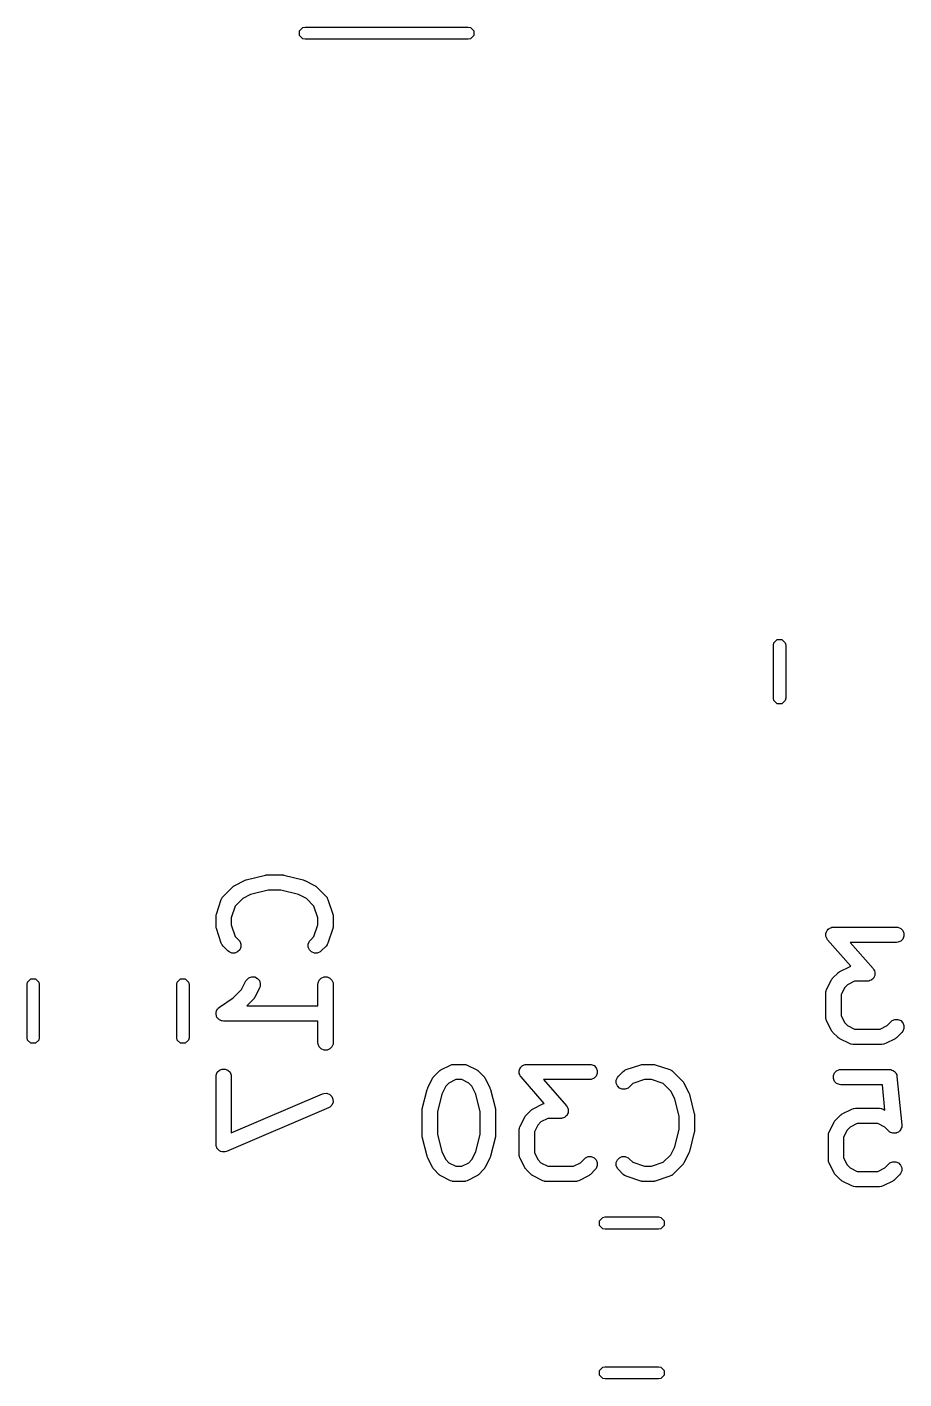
# Model space of a CAD drawing. Header units: inches. Extents: x 0.27 to 2.89, y 0.32 to 2.19.
# Drawn here: x 1.697 to 2.036, y 1.101 to 1.623 of the extents above; entities that cross this region are included whole.
import ezdxf

# ---------------------------------------------------------------- set-up
doc = ezdxf.new("R2010")
doc.units = ezdxf.units.IN
doc.header["$MEASUREMENT"] = 0
doc.layers.add('BLACK', color=250, linetype='CONTINUOUS')

msp = doc.modelspace()

# ---------------------------------------------------------------- linework, layer by layer
at = {"layer": 'BLACK', "linetype": 'CONTINUOUS'}
for p, q in [((1.80254, 1.62163), (1.80382, 1.62291)), ((1.80254, 1.61982), (1.80254, 1.62163)), ((1.80382, 1.61854), (1.80254, 1.61982)), ((1.80382, 1.62291), (1.80472, 1.62309)), ((1.80472, 1.62309), (1.86772, 1.62309)), ((1.86772, 1.62309), (1.86862, 1.62291)), ((1.86862, 1.62291), (1.8699, 1.62163)), ((1.8699, 1.61982), (1.86862, 1.61854)), ((1.8699, 1.62163), (1.8699, 1.61982)), ((1.80472, 1.61836), (1.80382, 1.61854)), ((1.86772, 1.61836), (1.80472, 1.61836)), ((1.86862, 1.61854), (1.86772, 1.61836)), ((1.9857, 1.38429), (1.98588, 1.38519)), ((1.98588, 1.38519), (1.98716, 1.38647)), ((1.98716, 1.38647), (1.98897, 1.38647)), ((1.98897, 1.38647), (1.99025, 1.38519)), ((1.99025, 1.38519), (1.99043, 1.38429)), ((1.9857, 1.36371), (1.9857, 1.38429)), ((1.99043, 1.38429), (1.99043, 1.36371)), ((1.98588, 1.36281), (1.9857, 1.36371)), ((1.99043, 1.36371), (1.99025, 1.36281)), ((1.98716, 1.36153), (1.98588, 1.36281)), ((1.98897, 1.36153), (1.98716, 1.36153)), ((1.99025, 1.36281), (1.98897, 1.36153)), ((1.77301, 1.28713), (1.77676, 1.29088)), ((1.77676, 1.29088), (1.77698, 1.29106)), ((1.77698, 1.29106), (1.77704, 1.29112)), ((1.77704, 1.29112), (1.77712, 1.29118)), ((1.77712, 1.29118), (1.7772, 1.29125)), ((1.7772, 1.29125), (1.77728, 1.29128)), ((1.77728, 1.29128), (1.77752, 1.29143)), ((1.77752, 1.29143), (1.78127, 1.29331)), ((1.78127, 1.29331), (1.78132, 1.29332)), ((1.78132, 1.29332), (1.78133, 1.29333)), ((1.78133, 1.29333), (1.78158, 1.29342)), ((1.78158, 1.29342), (1.78182, 1.29351)), ((1.78182, 1.29351), (1.78184, 1.29351)), ((1.78184, 1.29351), (1.78188, 1.29353)), ((1.78188, 1.29353), (1.78938, 1.2954)), ((1.78938, 1.2954), (1.78948, 1.29542)), ((1.78948, 1.29542), (1.78952, 1.29544)), ((1.78952, 1.29544), (1.78973, 1.29546)), ((1.78973, 1.29546), (1.78995, 1.29549)), ((1.78995, 1.29549), (1.78999, 1.29548)), ((1.78999, 1.29548), (1.79009, 1.29549)), ((1.79009, 1.29549), (1.79572, 1.29549)), ((1.79572, 1.29549), (1.79582, 1.29548)), ((1.79582, 1.29548), (1.79586, 1.29549)), ((1.79586, 1.29549), (1.79608, 1.29546)), ((1.79608, 1.29546), (1.79629, 1.29544)), ((1.79629, 1.29544), (1.79633, 1.29542)), ((1.79633, 1.29542), (1.79643, 1.2954)), ((1.79643, 1.2954), (1.80393, 1.29353)), ((1.80393, 1.29353), (1.80398, 1.29351)), ((1.80398, 1.29351), (1.804, 1.29351)), ((1.804, 1.29351), (1.80424, 1.29342)), ((1.80424, 1.29342), (1.80448, 1.29333)), ((1.80448, 1.29333), (1.8045, 1.29332)), ((1.8045, 1.29332), (1.80454, 1.29331)), ((1.80454, 1.29331), (1.80829, 1.29143)), ((1.80829, 1.29143), (1.80854, 1.29128)), ((1.80854, 1.29128), (1.80861, 1.29125)), ((1.80861, 1.29125), (1.80869, 1.29118)), ((1.80869, 1.29118), (1.80878, 1.29112)), ((1.80878, 1.29112), (1.80883, 1.29106)), ((1.80883, 1.29106), (1.80905, 1.29088)), ((1.80905, 1.29088), (1.8128, 1.28713)), ((1.77042, 1.28035), (1.77229, 1.28597)), ((1.77229, 1.28597), (1.77253, 1.2865)), ((1.77253, 1.2865), (1.7726, 1.28658)), ((1.7726, 1.28658), (1.77264, 1.28668)), ((1.77264, 1.28668), (1.77301, 1.28713)), ((1.78059, 1.28636), (1.77768, 1.28345)), ((1.78363, 1.28788), (1.78059, 1.28636)), ((1.79046, 1.28959), (1.78363, 1.28788)), ((1.79535, 1.28959), (1.79046, 1.28959)), ((1.80219, 1.28788), (1.79535, 1.28959)), ((1.80522, 1.28636), (1.80219, 1.28788)), ((1.80814, 1.28345), (1.80522, 1.28636)), ((1.8128, 1.28713), (1.81317, 1.28668)), ((1.81317, 1.28668), (1.81321, 1.28658)), ((1.81321, 1.28658), (1.81328, 1.2865)), ((1.81328, 1.2865), (1.81352, 1.28597)), ((1.81352, 1.28597), (1.81539, 1.28035)), ((1.77029, 1.27979), (1.77031, 1.27989)), ((1.77031, 1.27989), (1.77033, 1.27999)), ((1.77033, 1.27999), (1.77035, 1.28006)), ((1.77035, 1.28006), (1.77042, 1.28035)), ((1.77768, 1.28345), (1.77617, 1.27894)), ((1.80964, 1.27894), (1.80814, 1.28345)), ((1.81539, 1.28035), (1.81546, 1.28006)), ((1.81546, 1.28006), (1.81549, 1.27999)), ((1.81549, 1.27999), (1.8155, 1.27989)), ((1.8155, 1.27989), (1.81552, 1.27979)), ((1.77027, 1.27942), (1.7703, 1.27971)), ((1.77027, 1.27567), (1.77027, 1.27942)), ((1.7703, 1.27538), (1.77027, 1.27567)), ((1.7703, 1.27971), (1.77029, 1.27979)), ((1.77029, 1.2753), (1.7703, 1.27538)), ((1.77031, 1.2752), (1.77029, 1.2753)), ((1.77033, 1.27509), (1.77031, 1.2752)), ((1.77035, 1.27502), (1.77033, 1.27509)), ((1.77042, 1.27473), (1.77035, 1.27502)), ((1.77229, 1.26911), (1.77042, 1.27473)), ((1.77617, 1.27894), (1.77617, 1.27615)), ((1.77617, 1.27615), (1.77768, 1.27164)), ((1.80814, 1.27164), (1.80964, 1.27615)), ((1.80964, 1.27615), (1.80964, 1.27894)), ((1.81539, 1.27473), (1.81352, 1.26911)), ((1.81546, 1.27502), (1.81539, 1.27473)), ((1.81549, 1.27509), (1.81546, 1.27502)), ((1.8155, 1.2752), (1.81549, 1.27509)), ((1.81552, 1.2753), (1.8155, 1.2752)), ((1.81552, 1.27979), (1.81552, 1.27971)), ((1.81552, 1.27971), (1.81554, 1.27942)), ((1.81554, 1.27567), (1.81552, 1.27538)), ((1.81552, 1.27538), (1.81552, 1.2753)), ((1.81554, 1.27942), (1.81554, 1.27567)), ((2.00688, 1.27444), (2.00722, 1.27478)), ((2.00722, 1.27478), (2.00731, 1.27482)), ((2.00731, 1.27482), (2.00739, 1.27488)), ((2.00739, 1.27488), (2.00784, 1.27503)), ((2.00784, 1.27503), (2.00829, 1.27522)), ((2.00829, 1.27522), (2.00843, 1.27523)), ((2.00843, 1.27523), (2.00848, 1.27525)), ((2.00848, 1.27525), (2.00856, 1.27524)), ((2.00856, 1.27524), (2.00886, 1.27527)), ((2.00886, 1.27527), (2.03323, 1.27527)), ((2.03323, 1.27527), (2.03381, 1.27522)), ((2.03381, 1.27522), (2.03487, 1.27478)), ((2.03487, 1.27478), (2.03569, 1.27396)), ((1.77768, 1.27164), (1.77906, 1.27026)), ((1.77906, 1.27026), (1.77943, 1.26981)), ((1.77943, 1.26981), (1.77987, 1.26874)), ((1.80595, 1.26874), (1.80639, 1.26981)), ((1.80639, 1.26981), (1.80675, 1.27026)), ((1.80675, 1.27026), (1.80814, 1.27164)), ((2.00593, 1.27194), (2.00597, 1.27242)), ((2.00597, 1.27185), (2.00593, 1.27194)), ((2.00597, 1.2729), (2.006, 1.27299)), ((2.00597, 1.27242), (2.00597, 1.2729)), ((2.00597, 1.27175), (2.00597, 1.27185)), ((2.00615, 1.2713), (2.00597, 1.27175)), ((2.006, 1.27299), (2.00601, 1.27309)), ((2.00601, 1.27309), (2.00622, 1.27352)), ((2.0063, 1.27085), (2.00615, 1.2713)), ((2.00622, 1.27352), (2.00641, 1.27396)), ((2.00639, 1.27073), (2.0063, 1.27085)), ((2.00641, 1.27068), (2.00639, 1.27073)), ((2.00641, 1.27396), (2.00648, 1.27403)), ((2.00646, 1.27063), (2.00641, 1.27068)), ((2.00664, 1.27038), (2.00646, 1.27063)), ((2.00648, 1.27403), (2.00652, 1.27412)), ((2.00652, 1.27412), (2.00688, 1.27444)), ((2.01557, 1.26017), (2.00664, 1.27038)), ((2.03381, 1.26943), (2.03323, 1.26937)), ((2.03487, 1.26987), (2.03381, 1.26943)), ((2.03569, 1.27068), (2.03487, 1.26987)), ((2.03569, 1.27396), (2.03613, 1.2729)), ((2.03613, 1.27175), (2.03569, 1.27068)), ((2.03613, 1.2729), (2.03613, 1.27175)), ((1.77253, 1.26858), (1.77229, 1.26911)), ((1.7726, 1.2685), (1.77253, 1.26858)), ((1.77264, 1.2684), (1.7726, 1.2685)), ((1.77301, 1.26795), (1.77264, 1.2684)), ((1.77488, 1.26608), (1.77301, 1.26795)), ((1.77533, 1.26571), (1.77488, 1.26608)), ((1.77639, 1.26527), (1.77533, 1.26571)), ((1.77755, 1.26527), (1.77639, 1.26527)), ((1.77861, 1.26571), (1.77755, 1.26527)), ((1.77943, 1.26653), (1.77861, 1.26571)), ((1.77987, 1.26759), (1.77943, 1.26653)), ((1.77987, 1.26874), (1.77987, 1.26759)), ((1.80595, 1.26759), (1.80595, 1.26874)), ((1.80639, 1.26653), (1.80595, 1.26759)), ((1.8072, 1.26571), (1.80639, 1.26653)), ((1.80827, 1.26527), (1.8072, 1.26571)), ((1.80942, 1.26527), (1.80827, 1.26527)), ((1.81048, 1.26571), (1.80942, 1.26527)), ((1.81093, 1.26608), (1.81048, 1.26571)), ((1.8128, 1.26795), (1.81093, 1.26608)), ((1.81317, 1.2684), (1.8128, 1.26795)), ((1.81321, 1.2685), (1.81317, 1.2684)), ((1.81328, 1.26858), (1.81321, 1.2685)), ((1.81352, 1.26911), (1.81328, 1.26858)), ((2.03323, 1.26937), (2.01537, 1.26937)), ((2.01537, 1.26937), (2.02421, 1.25927)), ((2.01129, 1.25809), (2.01504, 1.25997)), ((2.01504, 1.25997), (2.01557, 1.26017)), ((2.02421, 1.25927), (2.02439, 1.25902)), ((2.02439, 1.25902), (2.02444, 1.25896)), ((2.02444, 1.25896), (2.02446, 1.25891)), ((1.69724, 1.25314), (1.69742, 1.25405)), ((1.69742, 1.25405), (1.6987, 1.25533)), ((1.6987, 1.25533), (1.70051, 1.25533)), ((1.70051, 1.25533), (1.70179, 1.25405)), ((1.70179, 1.25405), (1.70197, 1.25314)), ((1.75512, 1.25314), (1.7553, 1.25405)), ((1.7553, 1.25405), (1.75658, 1.25533)), ((1.75658, 1.25533), (1.75838, 1.25533)), ((1.75838, 1.25533), (1.75966, 1.25405)), ((1.75966, 1.25405), (1.75984, 1.25314)), ((1.78017, 1.25117), (1.78183, 1.25449)), ((1.78183, 1.25449), (1.78214, 1.25498)), ((1.78214, 1.25498), (1.78301, 1.25573)), ((1.78301, 1.25573), (1.7841, 1.2561)), ((1.7841, 1.2561), (1.78525, 1.25602)), ((1.78525, 1.25602), (1.78628, 1.2555)), ((1.78628, 1.2555), (1.78703, 1.25463)), ((1.78703, 1.25463), (1.7874, 1.25354)), ((1.80964, 1.25317), (1.8097, 1.25375)), ((1.8097, 1.25375), (1.81014, 1.25481)), ((1.81014, 1.25481), (1.81095, 1.25562)), ((1.81095, 1.25562), (1.81202, 1.25607)), ((1.81202, 1.25607), (1.81317, 1.25607)), ((1.81317, 1.25607), (1.81423, 1.25562)), ((1.81423, 1.25562), (1.81505, 1.25481)), ((1.81505, 1.25481), (1.81549, 1.25375)), ((1.81549, 1.25375), (1.81554, 1.25317)), ((2.00622, 1.25115), (2.0081, 1.25489)), ((2.0081, 1.25489), (2.00825, 1.25514)), ((2.00825, 1.25514), (2.00828, 1.25521)), ((2.00828, 1.25521), (2.00835, 1.2553)), ((2.00835, 1.2553), (2.0084, 1.25538)), ((2.0084, 1.25538), (2.00846, 1.25544)), ((2.00846, 1.25544), (2.00865, 1.25566)), ((2.00865, 1.25566), (2.01052, 1.25754)), ((2.01052, 1.25754), (2.01075, 1.25772)), ((2.01075, 1.25772), (2.0108, 1.25778)), ((2.0108, 1.25778), (2.01089, 1.25784)), ((2.01089, 1.25784), (2.01097, 1.2579)), ((2.01097, 1.2579), (2.01104, 1.25793)), ((2.01104, 1.25793), (2.01129, 1.25809)), ((2.01706, 1.25437), (2.01436, 1.25302)), ((2.02199, 1.25437), (2.01706, 1.25437)), ((2.02229, 1.2544), (2.02199, 1.25437)), ((2.02237, 1.2544), (2.02229, 1.2544)), ((2.02242, 1.25441), (2.02237, 1.2544)), ((2.02256, 1.25443), (2.02242, 1.25441)), ((2.023, 1.25461), (2.02256, 1.25443)), ((2.02346, 1.25477), (2.023, 1.25461)), ((2.02353, 1.25483), (2.02346, 1.25477)), ((2.02363, 1.25487), (2.02353, 1.25483)), ((2.02396, 1.25521), (2.02363, 1.25487)), ((2.02433, 1.25552), (2.02396, 1.25521)), ((2.02437, 1.25561), (2.02433, 1.25552)), ((2.02444, 1.25568), (2.02437, 1.25561)), ((2.02462, 1.25613), (2.02444, 1.25568)), ((2.02446, 1.25891), (2.02454, 1.2588)), ((2.02454, 1.2588), (2.0247, 1.25834)), ((2.02484, 1.25656), (2.02462, 1.25613)), ((2.0247, 1.25834), (2.02488, 1.2579)), ((2.02488, 1.25675), (2.02484, 1.25666)), ((2.02484, 1.25666), (2.02484, 1.25656)), ((2.02488, 1.2579), (2.02488, 1.2578)), ((2.02488, 1.2578), (2.02491, 1.25771)), ((2.02491, 1.25771), (2.02488, 1.25723)), ((2.02488, 1.25723), (2.02488, 1.25675)), ((1.69724, 1.23257), (1.69724, 1.25314)), ((1.70197, 1.25314), (1.70197, 1.23257)), ((1.75512, 1.23257), (1.75512, 1.25314)), ((1.75984, 1.25314), (1.75984, 1.23257)), ((1.77696, 1.24797), (1.78017, 1.25117)), ((1.78711, 1.25185), (1.78524, 1.2481)), ((1.78732, 1.25239), (1.78711, 1.25185)), ((1.7874, 1.25354), (1.78732, 1.25239)), ((1.80964, 1.24487), (1.80964, 1.25317)), ((1.81554, 1.25317), (1.81554, 1.23067)), ((2.00591, 1.24982), (2.00597, 1.2504)), ((2.00591, 1.24045), (2.00591, 1.24982)), ((2.00597, 1.2504), (2.00601, 1.2505)), ((2.00601, 1.2506), (2.00622, 1.25115)), ((2.00601, 1.2505), (2.00601, 1.2506)), ((2.01316, 1.25183), (2.01181, 1.24913)), ((2.01181, 1.24913), (2.01181, 1.24115)), ((2.01436, 1.25302), (2.01316, 1.25183)), ((1.77049, 1.24305), (1.77066, 1.24329)), ((1.77066, 1.24329), (1.77077, 1.24356)), ((1.77077, 1.24356), (1.77097, 1.24377)), ((1.77097, 1.24377), (1.77114, 1.24401)), ((1.77114, 1.24401), (1.77158, 1.24437)), ((1.77158, 1.24438), (1.77696, 1.24797)), ((1.77158, 1.24437), (1.77158, 1.24438)), ((1.77158, 1.24438), (1.77158, 1.24438)), ((1.77158, 1.24438), (1.77158, 1.24438)), ((1.78468, 1.24733), (1.78222, 1.24487)), ((1.78222, 1.24487), (1.80964, 1.24487)), ((1.78487, 1.24756), (1.78468, 1.24733)), ((1.78493, 1.24761), (1.78487, 1.24756)), ((1.78498, 1.2477), (1.78493, 1.24761)), ((1.78505, 1.24778), (1.78498, 1.2477)), ((1.78508, 1.24785), (1.78505, 1.24778)), ((1.78524, 1.2481), (1.78508, 1.24785)), ((1.77027, 1.24192), (1.77033, 1.24221)), ((1.77033, 1.24164), (1.77027, 1.24192)), ((1.77033, 1.2425), (1.77044, 1.24277)), ((1.77033, 1.24221), (1.77033, 1.2425)), ((1.77033, 1.24134), (1.77033, 1.24164)), ((1.77044, 1.24108), (1.77033, 1.24134)), ((1.77044, 1.24277), (1.77049, 1.24305)), ((1.77049, 1.24079), (1.77044, 1.24108)), ((1.77065, 1.24055), (1.77049, 1.24079)), ((1.77077, 1.24028), (1.77065, 1.24055)), ((1.77097, 1.24008), (1.77077, 1.24028)), ((1.77113, 1.23984), (1.77097, 1.24008)), ((1.77137, 1.23967), (1.77113, 1.23984)), ((1.77158, 1.23947), (1.77137, 1.23967)), ((1.77185, 1.23936), (1.77158, 1.23947)), ((1.77209, 1.23919), (1.77185, 1.23936)), ((1.77238, 1.23914), (1.77209, 1.23919)), ((1.77265, 1.23902), (1.77238, 1.23914)), ((1.77322, 1.23897), (1.77265, 1.23902)), ((1.80964, 1.23897), (1.77322, 1.23897)), ((1.77322, 1.23897), (1.77322, 1.23897)), ((1.77322, 1.23897), (1.77322, 1.23897)), ((1.77322, 1.23897), (1.77322, 1.23897)), ((1.80964, 1.23067), (1.80964, 1.23897)), ((2.00597, 1.23988), (2.00591, 1.24045)), ((2.00601, 1.23978), (2.00597, 1.23988)), ((2.00601, 1.23967), (2.00601, 1.23978)), ((2.00622, 1.23913), (2.00601, 1.23967)), ((2.0081, 1.23538), (2.00622, 1.23913)), ((2.01181, 1.24115), (2.01316, 1.23845)), ((2.01316, 1.23845), (2.01436, 1.23725)), ((2.02961, 1.23725), (2.03115, 1.23879)), ((2.03115, 1.23879), (2.03159, 1.23916)), ((2.03159, 1.23916), (2.03266, 1.2396)), ((2.03266, 1.2396), (2.03381, 1.2396)), ((2.03381, 1.2396), (2.03487, 1.23916)), ((2.03487, 1.23916), (2.03569, 1.23834)), ((2.03569, 1.23834), (2.03613, 1.23728)), ((2.00825, 1.23513), (2.0081, 1.23538)), ((2.00828, 1.23506), (2.00825, 1.23513)), ((2.00835, 1.23498), (2.00828, 1.23506)), ((2.0084, 1.23489), (2.00835, 1.23498)), ((2.00846, 1.23484), (2.0084, 1.23489)), ((2.00865, 1.23461), (2.00846, 1.23484)), ((2.01052, 1.23274), (2.00865, 1.23461)), ((2.01436, 1.23725), (2.01706, 1.2359)), ((2.01706, 1.2359), (2.02691, 1.2359)), ((2.02691, 1.2359), (2.02961, 1.23725)), ((2.03532, 1.23461), (2.03345, 1.23274)), ((2.03569, 1.23506), (2.03532, 1.23461)), ((2.03613, 1.23613), (2.03569, 1.23506)), ((2.03613, 1.23728), (2.03613, 1.23613)), ((1.69742, 1.23167), (1.69724, 1.23257)), ((1.6987, 1.23039), (1.69742, 1.23167)), ((1.70051, 1.23039), (1.6987, 1.23039)), ((1.70179, 1.23167), (1.70051, 1.23039)), ((1.70197, 1.23257), (1.70179, 1.23167)), ((1.7553, 1.23167), (1.75512, 1.23257)), ((1.75658, 1.23039), (1.7553, 1.23167)), ((1.75838, 1.23039), (1.75658, 1.23039)), ((1.75966, 1.23167), (1.75838, 1.23039)), ((1.75984, 1.23257), (1.75966, 1.23167)), ((1.8097, 1.2301), (1.80964, 1.23067)), ((1.81014, 1.22903), (1.8097, 1.2301)), ((1.81095, 1.22822), (1.81014, 1.22903)), ((1.81202, 1.22778), (1.81095, 1.22822)), ((1.81317, 1.22778), (1.81202, 1.22778)), ((1.81423, 1.22822), (1.81317, 1.22778)), ((1.81505, 1.22903), (1.81423, 1.22822)), ((1.81549, 1.2301), (1.81505, 1.22903)), ((1.81554, 1.23067), (1.81549, 1.2301)), ((2.01075, 1.23255), (2.01052, 1.23274)), ((2.0108, 1.23249), (2.01075, 1.23255)), ((2.01089, 1.23244), (2.0108, 1.23249)), ((2.01097, 1.23237), (2.01089, 1.23244)), ((2.01104, 1.23234), (2.01097, 1.23237)), ((2.01129, 1.23219), (2.01104, 1.23234)), ((2.01504, 1.23031), (2.01129, 1.23219)), ((2.01558, 1.2301), (2.01504, 1.23031)), ((2.01569, 1.2301), (2.01558, 1.2301)), ((2.01579, 1.23006), (2.01569, 1.2301)), ((2.01636, 1.23), (2.01579, 1.23006)), ((2.02761, 1.23), (2.01636, 1.23)), ((2.02819, 1.23006), (2.02761, 1.23)), ((2.02828, 1.2301), (2.02819, 1.23006)), ((2.02839, 1.2301), (2.02828, 1.2301)), ((2.02893, 1.23031), (2.02839, 1.2301)), ((2.03268, 1.23219), (2.02893, 1.23031)), ((2.03293, 1.23234), (2.03268, 1.23219)), ((2.033, 1.23237), (2.03293, 1.23234)), ((2.03308, 1.23244), (2.033, 1.23237)), ((2.03317, 1.23249), (2.03308, 1.23244)), ((2.03322, 1.23255), (2.03317, 1.23249)), ((2.03345, 1.23274), (2.03322, 1.23255)), ((1.77027, 1.21755), (1.77033, 1.21812)), ((1.77027, 1.1913), (1.77027, 1.21755)), ((1.77033, 1.21812), (1.77077, 1.21919)), ((1.77077, 1.21919), (1.77158, 1.22)), ((1.77158, 1.22), (1.77265, 1.22044)), ((1.77265, 1.22044), (1.7738, 1.22044)), ((1.7738, 1.22044), (1.77486, 1.22)), ((1.77486, 1.22), (1.77568, 1.21919)), ((1.77568, 1.21919), (1.77612, 1.21812)), ((1.77612, 1.21812), (1.77617, 1.21755)), ((1.77617, 1.21755), (1.77617, 1.19578)), ((1.85413, 1.21714), (1.85416, 1.21721)), ((1.85416, 1.21721), (1.85422, 1.21729)), ((1.85422, 1.21729), (1.85428, 1.21738)), ((1.85428, 1.21738), (1.85434, 1.21743)), ((1.85434, 1.21743), (1.85452, 1.21766)), ((1.85452, 1.21766), (1.8564, 1.21954)), ((1.8564, 1.21954), (1.85662, 1.21972)), ((1.85662, 1.21972), (1.85668, 1.21978)), ((1.85668, 1.21978), (1.85676, 1.21984)), ((1.85676, 1.21984), (1.85685, 1.2199)), ((1.85685, 1.2199), (1.85692, 1.21993)), ((1.85692, 1.21993), (1.85717, 1.22009)), ((1.85717, 1.22009), (1.86092, 1.22196)), ((1.86092, 1.22196), (1.86146, 1.22217)), ((1.86146, 1.22217), (1.86156, 1.22218)), ((1.86156, 1.22218), (1.86166, 1.22222)), ((1.86166, 1.22222), (1.86224, 1.22227)), ((1.86224, 1.22227), (1.86599, 1.22227)), ((1.86599, 1.22227), (1.86656, 1.22222)), ((1.86656, 1.22222), (1.86666, 1.22218)), ((1.86666, 1.22218), (1.86677, 1.22217)), ((1.86677, 1.22217), (1.86731, 1.22196)), ((1.86731, 1.22196), (1.87106, 1.22009)), ((1.87106, 1.22009), (1.8713, 1.21993)), ((1.8713, 1.21993), (1.87138, 1.2199)), ((1.87138, 1.2199), (1.87146, 1.21984)), ((1.87146, 1.21984), (1.87155, 1.21978)), ((1.87155, 1.21978), (1.8716, 1.21972)), ((1.8716, 1.21972), (1.87182, 1.21954)), ((1.87182, 1.21954), (1.8737, 1.21766)), ((1.8737, 1.21766), (1.87388, 1.21743)), ((1.87388, 1.21743), (1.87394, 1.21738)), ((1.87394, 1.21738), (1.874, 1.21729)), ((1.874, 1.21729), (1.87406, 1.21721)), ((1.87406, 1.21721), (1.87409, 1.21714)), ((1.88743, 1.21894), (1.88746, 1.21942)), ((1.88746, 1.21885), (1.88743, 1.21894)), ((1.88746, 1.2199), (1.8875, 1.21999)), ((1.88746, 1.21942), (1.88746, 1.2199)), ((1.88746, 1.21875), (1.88746, 1.21885)), ((1.88764, 1.2183), (1.88746, 1.21875)), ((1.8875, 1.21999), (1.88751, 1.22009)), ((1.88751, 1.22009), (1.88772, 1.22052)), ((1.8878, 1.21785), (1.88764, 1.2183)), ((1.88772, 1.22052), (1.8879, 1.22096)), ((1.88788, 1.21773), (1.8878, 1.21785)), ((1.8879, 1.21768), (1.88788, 1.21773)), ((1.8879, 1.22096), (1.88797, 1.22103)), ((1.88796, 1.21763), (1.8879, 1.21768)), ((1.88814, 1.21738), (1.88796, 1.21763)), ((1.88797, 1.22103), (1.88802, 1.22112)), ((1.88802, 1.22112), (1.88838, 1.22144)), ((1.89707, 1.20717), (1.88814, 1.21738)), ((1.88838, 1.22144), (1.88872, 1.22178)), ((1.88872, 1.22178), (1.88881, 1.22182)), ((1.88881, 1.22182), (1.88888, 1.22188)), ((1.88888, 1.22188), (1.88934, 1.22203)), ((1.88934, 1.22203), (1.88978, 1.22222)), ((1.88978, 1.22222), (1.88992, 1.22223)), ((1.88992, 1.22223), (1.88998, 1.22225)), ((1.88998, 1.22225), (1.89005, 1.22224)), ((1.89005, 1.22224), (1.89036, 1.22227)), ((1.89036, 1.22227), (1.91473, 1.22227)), ((1.91473, 1.22227), (1.91531, 1.22222)), ((1.91531, 1.22222), (1.91637, 1.22178)), ((1.91637, 1.22178), (1.91718, 1.22096)), ((1.91718, 1.21768), (1.91637, 1.21687)), ((1.91718, 1.22096), (1.91763, 1.2199)), ((1.91763, 1.21875), (1.91718, 1.21768)), ((1.91763, 1.2199), (1.91763, 1.21875)), ((1.92496, 1.21615), (1.9254, 1.21721)), ((1.9254, 1.21721), (1.92576, 1.21766)), ((1.92576, 1.21766), (1.92764, 1.21954)), ((1.92764, 1.21954), (1.92809, 1.2199)), ((1.92809, 1.2199), (1.92818, 1.21994)), ((1.92818, 1.21994), (1.92827, 1.22001)), ((1.92827, 1.22001), (1.92879, 1.22025)), ((1.92879, 1.22025), (1.93442, 1.22212)), ((1.93442, 1.22212), (1.9347, 1.22219)), ((1.9347, 1.22219), (1.93478, 1.22222)), ((1.93478, 1.22222), (1.93488, 1.22223)), ((1.93488, 1.22223), (1.93498, 1.22225)), ((1.93498, 1.22225), (1.93506, 1.22225)), ((1.93506, 1.22225), (1.93535, 1.22227)), ((1.93535, 1.22227), (1.9391, 1.22227)), ((1.9391, 1.22227), (1.93939, 1.22225)), ((1.93939, 1.22225), (1.93947, 1.22225)), ((1.93947, 1.22225), (1.93957, 1.22223)), ((1.93957, 1.22223), (1.93968, 1.22222)), ((1.93968, 1.22222), (1.93975, 1.22219)), ((1.93975, 1.22219), (1.94003, 1.22212)), ((1.94003, 1.22212), (1.94566, 1.22025)), ((1.94566, 1.22025), (1.94619, 1.22001)), ((1.94619, 1.22001), (1.94627, 1.21994)), ((1.94627, 1.21994), (1.94637, 1.2199)), ((1.94637, 1.2199), (1.94681, 1.21954)), ((1.94681, 1.21954), (1.95056, 1.21579)), ((2.00884, 1.2179), (2.00928, 1.21896)), ((2.00884, 1.21675), (2.00884, 1.2179)), ((2.00928, 1.21896), (2.0101, 1.21978)), ((2.0101, 1.21978), (2.01116, 1.22022)), ((2.01116, 1.22022), (2.01174, 1.22027)), ((2.01174, 1.22027), (2.03048, 1.22027)), ((2.03048, 1.22027), (2.0307, 1.22025)), ((2.0307, 1.22025), (2.03077, 1.22026)), ((2.03077, 1.22026), (2.03084, 1.22024)), ((2.03084, 1.22024), (2.03106, 1.22022)), ((2.03106, 1.22022), (2.03146, 1.22005)), ((2.03146, 1.22005), (2.03187, 1.21993)), ((2.03187, 1.21993), (2.03199, 1.21983)), ((2.03199, 1.21983), (2.03212, 1.21978)), ((2.03212, 1.21978), (2.03243, 1.21947)), ((2.03243, 1.21947), (2.03276, 1.2192)), ((2.03276, 1.2192), (2.03283, 1.21907)), ((2.03283, 1.21907), (2.03294, 1.21896)), ((2.03294, 1.21896), (2.0331, 1.21856)), ((2.0331, 1.21856), (2.03331, 1.21818)), ((2.03331, 1.21818), (2.03335, 1.21797)), ((2.03335, 1.21797), (2.03338, 1.2179)), ((2.03338, 1.2179), (2.03338, 1.21783)), ((2.03338, 1.21783), (2.03342, 1.21762)), ((2.03342, 1.21762), (2.0353, 1.19887)), ((1.85, 1.20504), (1.85187, 1.21254)), ((1.85187, 1.21254), (1.85189, 1.21258)), ((1.85189, 1.2126), (1.85198, 1.21284)), ((1.85189, 1.21258), (1.85189, 1.2126)), ((1.85198, 1.21284), (1.85207, 1.21308)), ((1.85207, 1.21308), (1.85208, 1.2131)), ((1.85208, 1.2131), (1.8521, 1.21314)), ((1.8521, 1.21314), (1.85397, 1.21689)), ((1.85397, 1.21689), (1.85413, 1.21714)), ((1.85904, 1.21382), (1.85752, 1.21079)), ((1.86024, 1.21502), (1.85904, 1.21382)), ((1.86293, 1.21637), (1.86024, 1.21502)), ((1.86529, 1.21637), (1.86293, 1.21637)), ((1.86799, 1.21502), (1.86529, 1.21637)), ((1.86918, 1.21382), (1.86799, 1.21502)), ((1.8707, 1.21079), (1.86918, 1.21382)), ((1.87409, 1.21714), (1.87425, 1.21689)), ((1.87425, 1.21689), (1.87613, 1.21314)), ((1.87613, 1.21314), (1.87614, 1.2131)), ((1.87614, 1.2131), (1.87615, 1.21308)), ((1.87615, 1.21308), (1.87624, 1.21284)), ((1.87624, 1.21284), (1.87633, 1.2126)), ((1.87633, 1.2126), (1.87633, 1.21258)), ((1.87633, 1.21258), (1.87635, 1.21254)), ((1.87635, 1.21254), (1.87822, 1.20504)), ((1.91473, 1.21637), (1.89686, 1.21637)), ((1.89686, 1.21637), (1.9057, 1.20627)), ((1.91531, 1.21643), (1.91473, 1.21637)), ((1.91637, 1.21687), (1.91531, 1.21643)), ((1.92496, 1.215), (1.92496, 1.21615)), ((1.9254, 1.21393), (1.92496, 1.215)), ((1.92621, 1.21312), (1.9254, 1.21393)), ((1.92728, 1.21268), (1.92621, 1.21312)), ((1.92843, 1.21268), (1.92728, 1.21268)), ((1.92949, 1.21312), (1.92843, 1.21268)), ((1.92994, 1.21348), (1.92949, 1.21312)), ((1.93132, 1.21487), (1.92994, 1.21348)), ((1.93583, 1.21637), (1.93132, 1.21487)), ((1.93862, 1.21637), (1.93583, 1.21637)), ((1.94313, 1.21487), (1.93862, 1.21637)), ((1.94605, 1.21195), (1.94313, 1.21487)), ((1.94756, 1.20892), (1.94605, 1.21195)), ((1.95056, 1.21579), (1.95075, 1.21556)), ((1.95075, 1.21556), (1.95081, 1.21551)), ((1.95081, 1.21551), (1.95086, 1.21542)), ((1.95086, 1.21542), (1.95093, 1.21534)), ((1.95093, 1.21534), (1.95096, 1.21527)), ((1.95096, 1.21527), (1.95112, 1.21502)), ((1.95112, 1.21502), (1.95299, 1.21127)), ((2.00928, 1.21568), (2.00884, 1.21675)), ((2.0101, 1.21487), (2.00928, 1.21568)), ((2.01116, 1.21443), (2.0101, 1.21487)), ((2.01174, 1.21437), (2.01116, 1.21443)), ((2.02781, 1.21437), (2.01174, 1.21437)), ((2.02879, 1.2046), (2.02781, 1.21437)), ((1.77617, 1.19578), (1.81143, 1.21089)), ((1.81143, 1.21089), (1.81198, 1.21106)), ((1.81198, 1.21106), (1.81313, 1.21108)), ((1.81313, 1.21108), (1.8142, 1.21065)), ((1.8142, 1.21065), (1.81503, 1.20985)), ((1.81503, 1.20985), (1.81548, 1.20879)), ((1.81549, 1.20763), (1.81507, 1.20656)), ((1.81548, 1.20879), (1.81549, 1.20763)), ((1.85752, 1.21079), (1.85581, 1.20396)), ((1.87241, 1.20396), (1.8707, 1.21079)), ((1.89279, 1.20509), (1.89654, 1.20697)), ((1.89654, 1.20697), (1.89707, 1.20717)), ((1.94927, 1.20209), (1.94756, 1.20892)), ((1.95299, 1.21127), (1.95301, 1.21123)), ((1.95301, 1.21123), (1.95302, 1.21121)), ((1.95302, 1.21121), (1.95311, 1.21097)), ((1.95311, 1.21097), (1.9532, 1.21073)), ((1.9532, 1.21073), (1.9532, 1.21071)), ((1.9532, 1.21071), (1.95321, 1.21066)), ((1.95321, 1.21066), (1.95509, 1.20317)), ((1.81375, 1.20546), (1.77438, 1.18859)), ((1.81426, 1.20574), (1.81375, 1.20546)), ((1.81507, 1.20656), (1.81426, 1.20574)), ((1.84991, 1.20447), (1.84994, 1.20468)), ((1.84992, 1.20442), (1.84991, 1.20447)), ((1.84991, 1.20432), (1.84992, 1.20442)), ((1.84991, 1.19495), (1.84991, 1.20432)), ((1.84994, 1.20468), (1.84997, 1.2049)), ((1.84997, 1.2049), (1.84998, 1.20494)), ((1.84998, 1.20494), (1.85, 1.20504)), ((1.85581, 1.20396), (1.85581, 1.19531)), ((1.87241, 1.19531), (1.87241, 1.20396)), ((1.87822, 1.20504), (1.87824, 1.20494)), ((1.87824, 1.20494), (1.87826, 1.2049)), ((1.87826, 1.2049), (1.87828, 1.20468)), ((1.87828, 1.20468), (1.87831, 1.20447)), ((1.87831, 1.20447), (1.8783, 1.20442)), ((1.8783, 1.20442), (1.87831, 1.20432)), ((1.87831, 1.20432), (1.87831, 1.19495)), ((1.88772, 1.19815), (1.88959, 1.20189)), ((1.88959, 1.20189), (1.88975, 1.20214)), ((1.88975, 1.20214), (1.88978, 1.20221)), ((1.88978, 1.20221), (1.88984, 1.2023)), ((1.88984, 1.2023), (1.8899, 1.20238)), ((1.8899, 1.20238), (1.88996, 1.20244)), ((1.88996, 1.20244), (1.89014, 1.20266)), ((1.89014, 1.20266), (1.89202, 1.20454)), ((1.89202, 1.20454), (1.89225, 1.20472)), ((1.89225, 1.20472), (1.8923, 1.20478)), ((1.8923, 1.20478), (1.89239, 1.20484)), ((1.89239, 1.20484), (1.89247, 1.2049)), ((1.89247, 1.2049), (1.89254, 1.20493)), ((1.89254, 1.20493), (1.89279, 1.20509)), ((1.9045, 1.20161), (1.90406, 1.20143)), ((1.90495, 1.20177), (1.9045, 1.20161)), ((1.90503, 1.20183), (1.90495, 1.20177)), ((1.90512, 1.20187), (1.90503, 1.20183)), ((1.90546, 1.20221), (1.90512, 1.20187)), ((1.90582, 1.20252), (1.90546, 1.20221)), ((1.9057, 1.20627), (1.90588, 1.20602)), ((1.90587, 1.20261), (1.90582, 1.20252)), ((1.90594, 1.20268), (1.90587, 1.20261)), ((1.90588, 1.20602), (1.90594, 1.20596)), ((1.90594, 1.20596), (1.90596, 1.20591)), ((1.90612, 1.20313), (1.90594, 1.20268)), ((1.90596, 1.20591), (1.90604, 1.2058)), ((1.90604, 1.2058), (1.90619, 1.20534)), ((1.90633, 1.20356), (1.90612, 1.20313)), ((1.90619, 1.20534), (1.90638, 1.2049)), ((1.90634, 1.20366), (1.90633, 1.20356)), ((1.90638, 1.20375), (1.90634, 1.20366)), ((1.90638, 1.2049), (1.90638, 1.2048)), ((1.90638, 1.2048), (1.90641, 1.20471)), ((1.90641, 1.20471), (1.90638, 1.20423)), ((1.90638, 1.20423), (1.90638, 1.20375)), ((1.94927, 1.19719), (1.94927, 1.20209)), ((1.95509, 1.20317), (1.9551, 1.20307)), ((1.9551, 1.20307), (1.95512, 1.20303)), ((1.95512, 1.20303), (1.95514, 1.20281)), ((1.95514, 1.20281), (1.95517, 1.20259)), ((1.95517, 1.20259), (1.95517, 1.20255)), ((1.95517, 1.20255), (1.95518, 1.20245)), ((1.95518, 1.20245), (1.95518, 1.19682)), ((2.00965, 1.20066), (2.01152, 1.20254)), ((2.01152, 1.20254), (2.01175, 1.20272)), ((2.01175, 1.20272), (2.0118, 1.20278)), ((2.0118, 1.20278), (2.01189, 1.20284)), ((2.01189, 1.20284), (2.01197, 1.2029)), ((2.01197, 1.2029), (2.01204, 1.20293)), ((2.01204, 1.20293), (2.01229, 1.20309)), ((2.01229, 1.20309), (2.01604, 1.20497)), ((2.01604, 1.20497), (2.01658, 1.20517)), ((2.01658, 1.20517), (2.01669, 1.20518)), ((2.01669, 1.20518), (2.01679, 1.20522)), ((2.01679, 1.20522), (2.01736, 1.20528)), ((2.01736, 1.20528), (2.02673, 1.20528)), ((2.02673, 1.20528), (2.02731, 1.20522)), ((2.02731, 1.20522), (2.02741, 1.20518)), ((2.02741, 1.20518), (2.02751, 1.20517)), ((2.02751, 1.20517), (2.02806, 1.20497)), ((2.02806, 1.20497), (2.02879, 1.2046)), ((1.8874, 1.19682), (1.88746, 1.1974)), ((1.8874, 1.18745), (1.8874, 1.19682)), ((1.88746, 1.1974), (1.8875, 1.1975)), ((1.8875, 1.1975), (1.88751, 1.1976)), ((1.88751, 1.1976), (1.88772, 1.19815)), ((1.89466, 1.19883), (1.89331, 1.19613)), ((1.89586, 1.20002), (1.89466, 1.19883)), ((1.89855, 1.20137), (1.89586, 1.20002)), ((1.90348, 1.20137), (1.89855, 1.20137)), ((1.90379, 1.2014), (1.90348, 1.20137)), ((1.90386, 1.2014), (1.90379, 1.2014)), ((1.90392, 1.20141), (1.90386, 1.2014)), ((1.90406, 1.20143), (1.90392, 1.20141)), ((1.94756, 1.19036), (1.94927, 1.19719)), ((1.95514, 1.19647), (1.95512, 1.19625)), ((1.95517, 1.19668), (1.95514, 1.19647)), ((1.95518, 1.19682), (1.95517, 1.19672)), ((1.95517, 1.19672), (1.95517, 1.19668)), ((2.00722, 1.19615), (2.0091, 1.19989)), ((2.0091, 1.19989), (2.00925, 1.20014)), ((2.00925, 1.20014), (2.00928, 1.20021)), ((2.00928, 1.20021), (2.00935, 1.2003)), ((2.00935, 1.2003), (2.0094, 1.20038)), ((2.0094, 1.20038), (2.00946, 1.20044)), ((2.00946, 1.20044), (2.00965, 1.20066)), ((2.01416, 1.19683), (2.01281, 1.19413)), ((2.01536, 1.19802), (2.01416, 1.19683)), ((2.01806, 1.19937), (2.01536, 1.19802)), ((2.02604, 1.19937), (2.01806, 1.19937)), ((2.02874, 1.19802), (2.02604, 1.19937)), ((2.03027, 1.19649), (2.02874, 1.19802)), ((2.03072, 1.19612), (2.03027, 1.19649)), ((2.03424, 1.19629), (2.0341, 1.19622)), ((2.03451, 1.19663), (2.03424, 1.19629)), ((2.03481, 1.19693), (2.03451, 1.19663)), ((2.03487, 1.19707), (2.03481, 1.19693)), ((2.03497, 1.19719), (2.03487, 1.19707)), ((2.03509, 1.1976), (2.03497, 1.19719)), ((2.03526, 1.198), (2.03509, 1.1976)), ((2.0353, 1.19829), (2.03526, 1.19815)), ((2.03526, 1.19815), (2.03526, 1.198)), ((2.0353, 1.19887), (2.0353, 1.19829)), ((1.77033, 1.19073), (1.77027, 1.1913)), ((1.84992, 1.19485), (1.84991, 1.19495)), ((1.84991, 1.19481), (1.84992, 1.19485)), ((1.84994, 1.19459), (1.84991, 1.19481)), ((1.84997, 1.19437), (1.84994, 1.19459)), ((1.84998, 1.19433), (1.84997, 1.19437)), ((1.85, 1.19423), (1.84998, 1.19433)), ((1.85187, 1.18673), (1.85, 1.19423)), ((1.85581, 1.19531), (1.85752, 1.18848)), ((1.8707, 1.18848), (1.87241, 1.19531)), ((1.87822, 1.19423), (1.87635, 1.18673)), ((1.87824, 1.19433), (1.87822, 1.19423)), ((1.87826, 1.19437), (1.87824, 1.19433)), ((1.87828, 1.19459), (1.87826, 1.19437)), ((1.87831, 1.19481), (1.87828, 1.19459)), ((1.87831, 1.19495), (1.8783, 1.19485)), ((1.8783, 1.19485), (1.87831, 1.19481)), ((1.89331, 1.19613), (1.89331, 1.18815)), ((1.95509, 1.19611), (1.95321, 1.18861)), ((1.9551, 1.19621), (1.95509, 1.19611)), ((1.95512, 1.19625), (1.9551, 1.19621)), ((2.00691, 1.19482), (2.00697, 1.1954)), ((2.00691, 1.18545), (2.00691, 1.19482)), ((2.00697, 1.1954), (2.00701, 1.1955)), ((2.00701, 1.1956), (2.00722, 1.19615)), ((2.00701, 1.1955), (2.00701, 1.1956)), ((2.01281, 1.19413), (2.01281, 1.18615)), ((2.03086, 1.19606), (2.03072, 1.19612)), ((2.03097, 1.19597), (2.03086, 1.19606)), ((2.03138, 1.19584), (2.03097, 1.19597)), ((2.03178, 1.19568), (2.03138, 1.19584)), ((2.03193, 1.19568), (2.03178, 1.19568)), ((2.03207, 1.19564), (2.03193, 1.19568)), ((2.0325, 1.19568), (2.03207, 1.19564)), ((2.03294, 1.19568), (2.0325, 1.19568)), ((2.03307, 1.19574), (2.03294, 1.19568)), ((2.03322, 1.19575), (2.03307, 1.19574)), ((2.0336, 1.19595), (2.03322, 1.19575)), ((2.034, 1.19612), (2.0336, 1.19595)), ((2.0341, 1.19622), (2.034, 1.19612)), ((1.77033, 1.19071), (1.77033, 1.19073)), ((1.77033, 1.19069), (1.77033, 1.19071)), ((1.77055, 1.19018), (1.77033, 1.19069)), ((1.77077, 1.18966), (1.77055, 1.19018)), ((1.77078, 1.18965), (1.77077, 1.18966)), ((1.77079, 1.18963), (1.77078, 1.18965)), ((1.77119, 1.18924), (1.77079, 1.18963)), ((1.77158, 1.18885), (1.77119, 1.18924)), ((1.7716, 1.18884), (1.77158, 1.18885)), ((1.77161, 1.18883), (1.7716, 1.18884)), ((1.77213, 1.18862), (1.77161, 1.18883)), ((1.77265, 1.18841), (1.77213, 1.18862)), ((1.77266, 1.18841), (1.77265, 1.18841)), ((1.77268, 1.1884), (1.77266, 1.18841)), ((1.77324, 1.18841), (1.77268, 1.1884)), ((1.7738, 1.18841), (1.77324, 1.18841)), ((1.77381, 1.18841), (1.7738, 1.18841)), ((1.77383, 1.18841), (1.77381, 1.18841)), ((1.77438, 1.18859), (1.77383, 1.18841)), ((1.85189, 1.18669), (1.85187, 1.18673)), ((1.85189, 1.18667), (1.85189, 1.18669)), ((1.85198, 1.18643), (1.85189, 1.18667)), ((1.85207, 1.18619), (1.85198, 1.18643)), ((1.85208, 1.18617), (1.85207, 1.18619)), ((1.8521, 1.18613), (1.85208, 1.18617)), ((1.85397, 1.18238), (1.8521, 1.18613)), ((1.85752, 1.18848), (1.85904, 1.18545)), ((1.86918, 1.18545), (1.8707, 1.18848)), ((1.87613, 1.18613), (1.87425, 1.18238)), ((1.87614, 1.18617), (1.87613, 1.18613)), ((1.87615, 1.18619), (1.87614, 1.18617)), ((1.87624, 1.18643), (1.87615, 1.18619)), ((1.87633, 1.18667), (1.87624, 1.18643)), ((1.87635, 1.18673), (1.87633, 1.18669)), ((1.87633, 1.18669), (1.87633, 1.18667)), ((1.88746, 1.18688), (1.8874, 1.18745)), ((1.8875, 1.18678), (1.88746, 1.18688)), ((1.88751, 1.18667), (1.8875, 1.18678)), ((1.88772, 1.18613), (1.88751, 1.18667)), ((1.88959, 1.18238), (1.88772, 1.18613)), ((1.89331, 1.18815), (1.89466, 1.18545)), ((1.91264, 1.18579), (1.91309, 1.18616)), ((1.91309, 1.18616), (1.91415, 1.1866)), ((1.91415, 1.1866), (1.91531, 1.1866)), ((1.91531, 1.1866), (1.91637, 1.18616)), ((1.91637, 1.18616), (1.91718, 1.18534)), ((1.9254, 1.18534), (1.92621, 1.18616)), ((1.92621, 1.18616), (1.92728, 1.1866)), ((1.92728, 1.1866), (1.92843, 1.1866)), ((1.92843, 1.1866), (1.92949, 1.18616)), ((1.92949, 1.18616), (1.92994, 1.18579)), ((1.94313, 1.18441), (1.94605, 1.18733)), ((1.94605, 1.18733), (1.94756, 1.19036)), ((1.95299, 1.18801), (1.95112, 1.18426)), ((1.95301, 1.18805), (1.95299, 1.18801)), ((1.95302, 1.18806), (1.95301, 1.18805)), ((1.95311, 1.18831), (1.95302, 1.18806)), ((1.9532, 1.18855), (1.95311, 1.18831)), ((1.95321, 1.18861), (1.9532, 1.18857)), ((1.9532, 1.18857), (1.9532, 1.18855)), ((2.01281, 1.18615), (2.01416, 1.18345)), ((1.85413, 1.18213), (1.85397, 1.18238)), ((1.85416, 1.18206), (1.85413, 1.18213)), ((1.85422, 1.18198), (1.85416, 1.18206)), ((1.85428, 1.18189), (1.85422, 1.18198)), ((1.85434, 1.18184), (1.85428, 1.18189)), ((1.85452, 1.18161), (1.85434, 1.18184)), ((1.8564, 1.17974), (1.85452, 1.18161)), ((1.85904, 1.18545), (1.86024, 1.18425)), ((1.86024, 1.18425), (1.86293, 1.1829)), ((1.86293, 1.1829), (1.86529, 1.1829)), ((1.86529, 1.1829), (1.86799, 1.18425)), ((1.86799, 1.18425), (1.86918, 1.18545)), ((1.8737, 1.18161), (1.87182, 1.17974)), ((1.87388, 1.18184), (1.8737, 1.18161)), ((1.87394, 1.18189), (1.87388, 1.18184)), ((1.874, 1.18198), (1.87394, 1.18189)), ((1.87406, 1.18206), (1.874, 1.18198)), ((1.87409, 1.18213), (1.87406, 1.18206)), ((1.87425, 1.18238), (1.87409, 1.18213)), ((1.88975, 1.18213), (1.88959, 1.18238)), ((1.88978, 1.18206), (1.88975, 1.18213)), ((1.88984, 1.18198), (1.88978, 1.18206)), ((1.8899, 1.18189), (1.88984, 1.18198)), ((1.88996, 1.18184), (1.8899, 1.18189)), ((1.89014, 1.18161), (1.88996, 1.18184)), ((1.89202, 1.17974), (1.89014, 1.18161)), ((1.89466, 1.18545), (1.89586, 1.18425)), ((1.89586, 1.18425), (1.89855, 1.1829)), ((1.89855, 1.1829), (1.90841, 1.1829)), ((1.90841, 1.1829), (1.91111, 1.18425)), ((1.91111, 1.18425), (1.91264, 1.18579)), ((1.91682, 1.18161), (1.91494, 1.17974)), ((1.91718, 1.18206), (1.91682, 1.18161)), ((1.91718, 1.18534), (1.91763, 1.18428)), ((1.91763, 1.18313), (1.91718, 1.18206)), ((1.91763, 1.18428), (1.91763, 1.18313)), ((1.92496, 1.18428), (1.9254, 1.18534)), ((1.92496, 1.18313), (1.92496, 1.18428)), ((1.9254, 1.18206), (1.92496, 1.18313)), ((1.92576, 1.18161), (1.9254, 1.18206)), ((1.92764, 1.17974), (1.92576, 1.18161)), ((1.92994, 1.18579), (1.93132, 1.18441)), ((1.93132, 1.18441), (1.93583, 1.1829)), ((1.93583, 1.1829), (1.93862, 1.1829)), ((1.93862, 1.1829), (1.94313, 1.18441)), ((1.95056, 1.18349), (1.94681, 1.17974)), ((1.95075, 1.18371), (1.95056, 1.18349)), ((1.95081, 1.18377), (1.95075, 1.18371)), ((1.95086, 1.18385), (1.95081, 1.18377)), ((1.95093, 1.18394), (1.95086, 1.18385)), ((1.95096, 1.18401), (1.95093, 1.18394)), ((1.95112, 1.18426), (1.95096, 1.18401)), ((2.00697, 1.18488), (2.00691, 1.18545)), ((2.00701, 1.18478), (2.00697, 1.18488)), ((2.00701, 1.18467), (2.00701, 1.18478)), ((2.00722, 1.18413), (2.00701, 1.18467)), ((2.0091, 1.18038), (2.00722, 1.18413)), ((2.01416, 1.18345), (2.01536, 1.18225)), ((2.01536, 1.18225), (2.01806, 1.1809)), ((2.01806, 1.1809), (2.02604, 1.1809)), ((2.02604, 1.1809), (2.02874, 1.18225)), ((2.02874, 1.18225), (2.03027, 1.18379)), ((2.03027, 1.18379), (2.03072, 1.18416)), ((2.03072, 1.18416), (2.03178, 1.1846)), ((2.03178, 1.1846), (2.03294, 1.1846)), ((2.03294, 1.1846), (2.034, 1.18416)), ((2.034, 1.18416), (2.03481, 1.18334)), ((2.03481, 1.18334), (2.03526, 1.18228)), ((2.03526, 1.18113), (2.03481, 1.18006)), ((2.03526, 1.18228), (2.03526, 1.18113)), ((1.85662, 1.17955), (1.8564, 1.17974)), ((1.85668, 1.17949), (1.85662, 1.17955)), ((1.85676, 1.17944), (1.85668, 1.17949)), ((1.85685, 1.17937), (1.85676, 1.17944)), ((1.85692, 1.17934), (1.85685, 1.17937)), ((1.85717, 1.17919), (1.85692, 1.17934)), ((1.86092, 1.17731), (1.85717, 1.17919)), ((1.86146, 1.1771), (1.86092, 1.17731)), ((1.86156, 1.1771), (1.86146, 1.1771)), ((1.86166, 1.17706), (1.86156, 1.1771)), ((1.86224, 1.177), (1.86166, 1.17706)), ((1.86599, 1.177), (1.86224, 1.177)), ((1.86656, 1.17706), (1.86599, 1.177)), ((1.86666, 1.1771), (1.86656, 1.17706)), ((1.86677, 1.1771), (1.86666, 1.1771)), ((1.86731, 1.17731), (1.86677, 1.1771)), ((1.87106, 1.17919), (1.86731, 1.17731)), ((1.8713, 1.17934), (1.87106, 1.17919)), ((1.87138, 1.17937), (1.8713, 1.17934)), ((1.87146, 1.17944), (1.87138, 1.17937)), ((1.87155, 1.17949), (1.87146, 1.17944)), ((1.8716, 1.17955), (1.87155, 1.17949)), ((1.87182, 1.17974), (1.8716, 1.17955)), ((1.89225, 1.17955), (1.89202, 1.17974)), ((1.8923, 1.17949), (1.89225, 1.17955)), ((1.89239, 1.17944), (1.8923, 1.17949)), ((1.89247, 1.17937), (1.89239, 1.17944)), ((1.89254, 1.17934), (1.89247, 1.17937)), ((1.89279, 1.17919), (1.89254, 1.17934)), ((1.89654, 1.17731), (1.89279, 1.17919)), ((1.89708, 1.1771), (1.89654, 1.17731)), ((1.89718, 1.1771), (1.89708, 1.1771)), ((1.89728, 1.17706), (1.89718, 1.1771)), ((1.89786, 1.177), (1.89728, 1.17706)), ((1.9091, 1.177), (1.89786, 1.177)), ((1.90968, 1.17706), (1.9091, 1.177)), ((1.90978, 1.1771), (1.90968, 1.17706)), ((1.90988, 1.1771), (1.90978, 1.1771)), ((1.91043, 1.17731), (1.90988, 1.1771)), ((1.91417, 1.17919), (1.91043, 1.17731)), ((1.91442, 1.17934), (1.91417, 1.17919)), ((1.91449, 1.17937), (1.91442, 1.17934)), ((1.91458, 1.17944), (1.91449, 1.17937)), ((1.91466, 1.17949), (1.91458, 1.17944)), ((1.91472, 1.17955), (1.91466, 1.17949)), ((1.91494, 1.17974), (1.91472, 1.17955)), ((1.92809, 1.17937), (1.92764, 1.17974)), ((1.92818, 1.17933), (1.92809, 1.17937)), ((1.92827, 1.17926), (1.92818, 1.17933)), ((1.92879, 1.17903), (1.92827, 1.17926)), ((1.93442, 1.17715), (1.92879, 1.17903)), ((1.9347, 1.17709), (1.93442, 1.17715)), ((1.93478, 1.17706), (1.9347, 1.17709)), ((1.93488, 1.17705), (1.93478, 1.17706)), ((1.93498, 1.17702), (1.93488, 1.17705)), ((1.93506, 1.17703), (1.93498, 1.17702)), ((1.93535, 1.177), (1.93506, 1.17703)), ((1.9391, 1.177), (1.93535, 1.177)), ((1.93939, 1.17703), (1.9391, 1.177)), ((1.93947, 1.17702), (1.93939, 1.17703)), ((1.93957, 1.17705), (1.93947, 1.17702)), ((1.93968, 1.17706), (1.93957, 1.17705)), ((1.93975, 1.17709), (1.93968, 1.17706)), ((1.94003, 1.17715), (1.93975, 1.17709)), ((1.94566, 1.17903), (1.94003, 1.17715)), ((1.94619, 1.17926), (1.94566, 1.17903)), ((1.94627, 1.17933), (1.94619, 1.17926)), ((1.94637, 1.17937), (1.94627, 1.17933)), ((1.94681, 1.17974), (1.94637, 1.17937)), ((2.00925, 1.18013), (2.0091, 1.18038)), ((2.00928, 1.18006), (2.00925, 1.18013)), ((2.00935, 1.17998), (2.00928, 1.18006)), ((2.0094, 1.17989), (2.00935, 1.17998)), ((2.00946, 1.17984), (2.0094, 1.17989)), ((2.00965, 1.17961), (2.00946, 1.17984)), ((2.01152, 1.17774), (2.00965, 1.17961)), ((2.01175, 1.17755), (2.01152, 1.17774)), ((2.0118, 1.17749), (2.01175, 1.17755)), ((2.01189, 1.17744), (2.0118, 1.17749)), ((2.01197, 1.17737), (2.01189, 1.17744)), ((2.01204, 1.17734), (2.01197, 1.17737)), ((2.01229, 1.17719), (2.01204, 1.17734)), ((2.01604, 1.17531), (2.01229, 1.17719)), ((2.0318, 1.17719), (2.02806, 1.17531)), ((2.03205, 1.17734), (2.0318, 1.17719)), ((2.03212, 1.17737), (2.03205, 1.17734)), ((2.03221, 1.17744), (2.03212, 1.17737)), ((2.03229, 1.17749), (2.03221, 1.17744)), ((2.03235, 1.17755), (2.03229, 1.17749)), ((2.03257, 1.17774), (2.03235, 1.17755)), ((2.03445, 1.17961), (2.03257, 1.17774)), ((2.03481, 1.18006), (2.03445, 1.17961)), ((2.01658, 1.1751), (2.01604, 1.17531)), ((2.01669, 1.1751), (2.01658, 1.1751)), ((2.01679, 1.17506), (2.01669, 1.1751)), ((2.01736, 1.175), (2.01679, 1.17506)), ((2.02673, 1.175), (2.01736, 1.175)), ((2.02731, 1.17506), (2.02673, 1.175)), ((2.02741, 1.1751), (2.02731, 1.17506)), ((2.02751, 1.1751), (2.02741, 1.1751)), ((2.02806, 1.17531), (2.02751, 1.1751)), ((1.91853, 1.16184), (1.91981, 1.16312)), ((1.91853, 1.16003), (1.91853, 1.16184)), ((1.91981, 1.15875), (1.91853, 1.16003)), ((1.91981, 1.16312), (1.92071, 1.1633)), ((1.92071, 1.1633), (1.94129, 1.1633)), ((1.94129, 1.1633), (1.94219, 1.16312)), ((1.94219, 1.16312), (1.94347, 1.16184)), ((1.94347, 1.16003), (1.94219, 1.15875)), ((1.94347, 1.16184), (1.94347, 1.16003)), ((1.92071, 1.15857), (1.91981, 1.15875)), ((1.94129, 1.15857), (1.92071, 1.15857)), ((1.94219, 1.15875), (1.94129, 1.15857)), ((1.91853, 1.10397), (1.91981, 1.10525)), ((1.91853, 1.10216), (1.91853, 1.10397)), ((1.91981, 1.10525), (1.92071, 1.10543)), ((1.92071, 1.10543), (1.94129, 1.10543)), ((1.94129, 1.10543), (1.94219, 1.10525)), ((1.94219, 1.10525), (1.94347, 1.10397)), ((1.94347, 1.10397), (1.94347, 1.10216)), ((1.91981, 1.10088), (1.91853, 1.10216)), ((1.92071, 1.1007), (1.91981, 1.10088)), ((1.94129, 1.1007), (1.92071, 1.1007)), ((1.94219, 1.10088), (1.94129, 1.1007)), ((1.94347, 1.10216), (1.94219, 1.10088))]:
    msp.add_line(p, q, dxfattribs=at)

doc.saveas('drawing.dxf')
